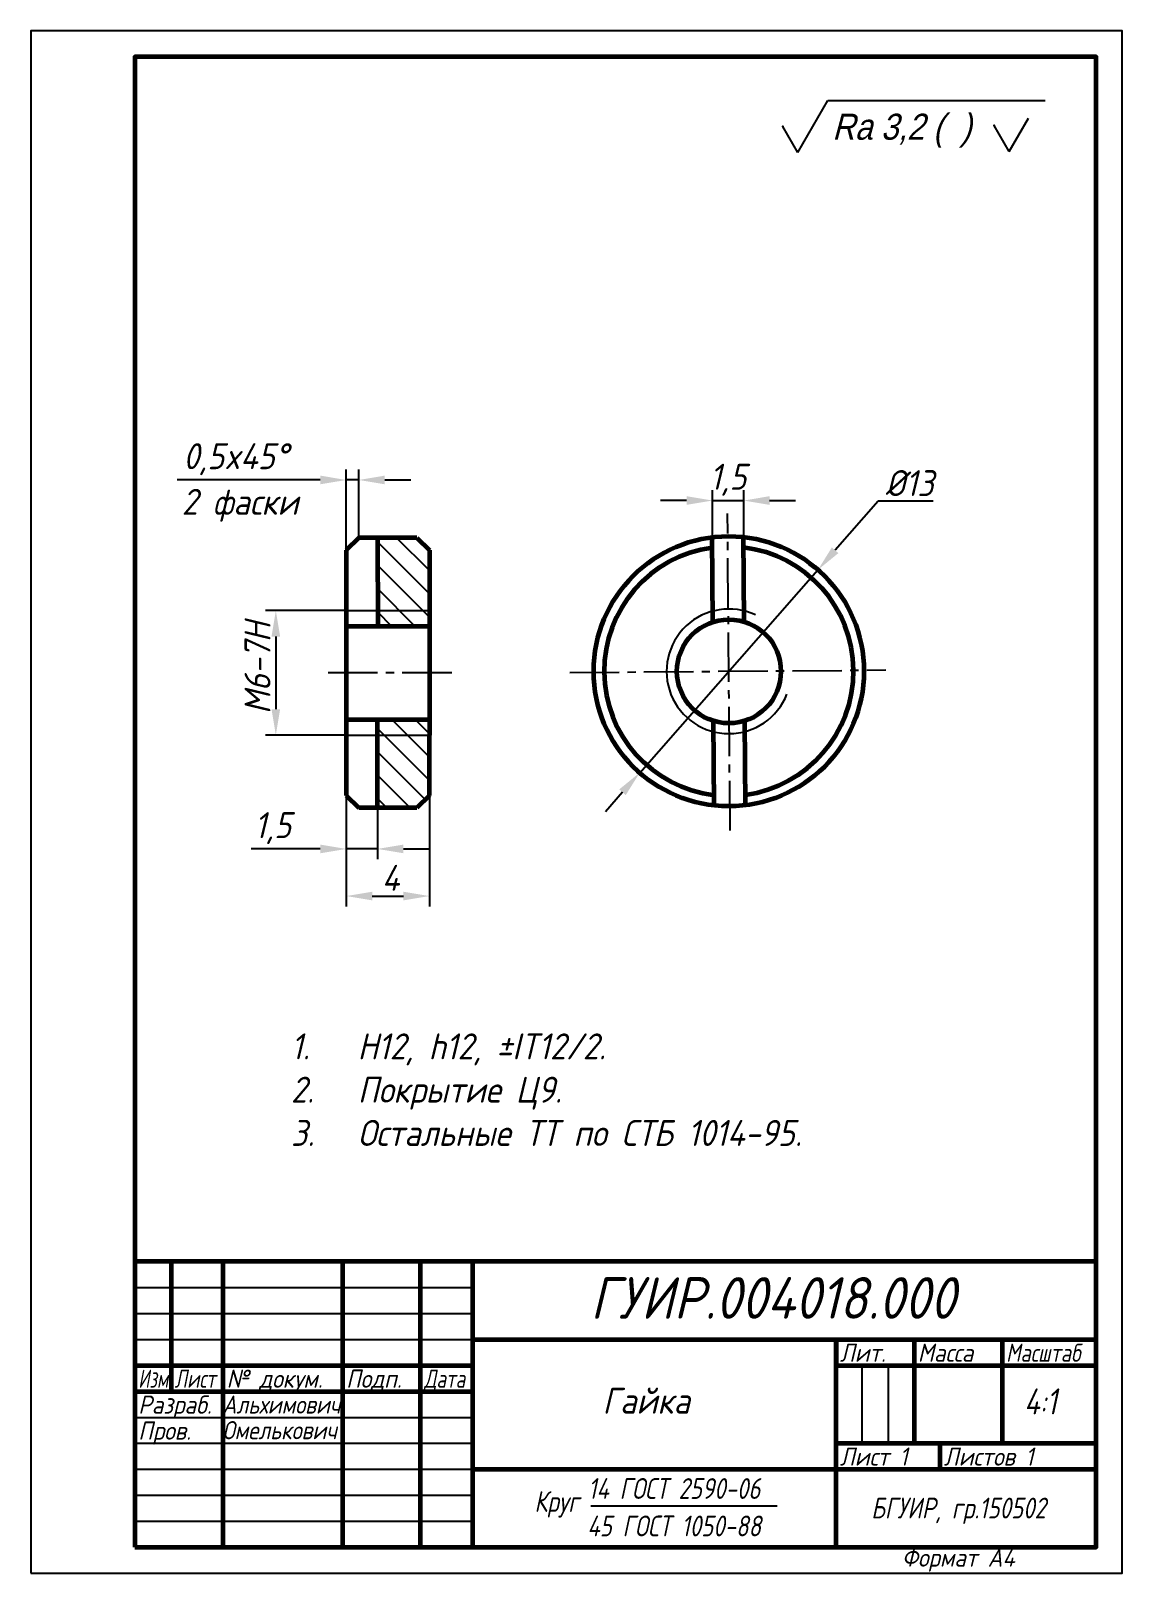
# Model space of a CAD drawing. Header units: millimetres. Extents: x 0 to 210, y 0 to 297.
import ezdxf

# ---------------------------------------------------------------- set-up
doc = ezdxf.new("R2010")
doc.units = ezdxf.units.MM
doc.header["$LTSCALE"] = 0.5
doc.linetypes.add('осевая2', pattern=[28.575, 19.05, -3.175, 3.175, -3.175])
doc.layers.get('0').update_dxf_attribs({"lineweight": 60})
doc.layers.get('Defpoints').update_dxf_attribs({"color": 5})
doc.layers.add('1-оси', color=1, linetype='осевая2')
doc.layers.add('3-размеры', color=6, linetype='Continuous')
doc.layers.add('4-текст', color=7, linetype='Continuous', true_color=0x00ad00)
doc.layers.add('Surface Texture', color=2, linetype='Continuous', lineweight=25)
doc.styles.get("Standard").update_dxf_attribs({"font": 'ISOCPEUI.TTF', "width": 0.9})
doc.styles.add('ЕСКД_wwcade', font='wwcade.shx', dxfattribs={"width": 0.9, "oblique": 15})
doc.dimstyles.new('Standart', dxfattribs={"dimtxt": 5, "dimasz": 5, "dimexe": 2, "dimexo": 0, "dimgap": 1, "dimtad": 1, "dimtoh": 1, "dimdec": 0, "dimtxsty": 'Standard', "dimcen": 2.5, "dimadec": 0, "dimazin": 0, "dimtfac": 1, "dimtdec": 0, "dimtmove": 0, "dimatfit": 3, "dimldrblk": 'DOTSMALL', "dimfxl": 1, "dimarcsym": 0})

# ---------------------------------------------------------------- blocks, each defined once
blk = doc.blocks.new('*D5')
at = {"layer": '3-размеры', "color": 0, "lineweight": -2, "transparency": 16777216}
for p, q in [((60.7, 149.77), (60.7, 128.39)), ((76.7, 149.77), (76.7, 128.39)), ((65.7, 130.39), (71.7, 130.39))]:
    blk.add_line(p, q, dxfattribs=at)
at = {"layer": '3-размеры', "color": 0, "transparency": 16777216}
for points in [[(65.7, 131.22), (65.7, 129.56), (60.7, 130.39)], [(71.7, 131.22), (71.7, 129.56), (76.7, 130.39)]]:
    blk.add_solid(points, dxfattribs=at)
at = {"layer": 'Defpoints', "color": 0, "transparency": 16777216}
for p in [(60.7, 149.77), (76.7, 149.77), (76.7, 130.39)]:
    blk.add_point(p, dxfattribs=at)
at = {"layer": '3-размеры', "color": 0, "transparency": 16777216, "insert": (69.23, 133.89), "char_height": 5, "width": 4.425, "attachment_point": 5}
blk.add_mtext('4', dxfattribs=at)
blk = doc.blocks.new('_DotSmall')
at = {"color": 0, "linetype": 'ByBlock', "const_width": 0.5}
blk.add_lwpolyline([(-0.0625, 0, 1), (0.0625, 0, 1)], format="xyb", close=True, dxfattribs=at)
blk = doc.blocks.new('*D6')
at = {"layer": '3-размеры', "color": 0, "lineweight": -2, "transparency": 16777216}
for p, q in [((131.17, 191.34), (131.17, 208.55)), ((137.17, 191.39), (137.17, 208.55)), ((126.17, 206.55), (121.17, 206.55)), ((131.17, 206.55), (137.17, 206.55)), ((142.17, 206.55), (147.17, 206.55))]:
    blk.add_line(p, q, dxfattribs=at)
at = {"layer": '3-размеры', "color": 0, "transparency": 16777216}
for points in [[(126.17, 207.39), (126.17, 205.72), (131.17, 206.55)], [(142.17, 207.39), (142.17, 205.72), (137.17, 206.55)]]:
    blk.add_solid(points, dxfattribs=at)
at = {"layer": 'Defpoints', "color": 0, "transparency": 16777216}
for p in [(137.17, 206.55), (131.17, 191.34), (137.17, 191.39)]:
    blk.add_point(p, dxfattribs=at)
at = {"layer": '3-размеры', "color": 0, "transparency": 16777216, "insert": (134.17, 210.55), "char_height": 5, "attachment_point": 5}
blk.add_mtext('1,5', dxfattribs=at)
blk = doc.blocks.new('*D7')
at = {"layer": '3-размеры', "color": 0, "lineweight": -2, "transparency": 16777216}
for p, q in [((60.7, 196.97), (60.7, 212.51)), ((63.1, 199.37), (63.1, 212.51)), ((55.7, 210.51), (28.13, 210.51)), ((63.1, 210.51), (60.7, 210.51)), ((68.1, 210.51), (73.1, 210.51))]:
    blk.add_line(p, q, dxfattribs=at)
at = {"layer": '3-размеры', "color": 0, "transparency": 16777216}
for points in [[(55.7, 211.35), (55.7, 209.68), (60.7, 210.51)], [(68.1, 211.35), (68.1, 209.68), (63.1, 210.51)]]:
    blk.add_solid(points, dxfattribs=at)
at = {"layer": 'Defpoints', "color": 0, "transparency": 16777216}
for p in [(63.1, 210.51), (63.1, 199.37), (60.7, 196.97)]:
    blk.add_point(p, dxfattribs=at)
at = {"layer": '3-размеры', "color": 0, "transparency": 16777216, "insert": (39.42, 214.51), "char_height": 5, "attachment_point": 5}
blk.add_mtext('0,5x45%%D', dxfattribs=at)
blk = doc.blocks.new('*D8')
at = {"layer": '3-размеры', "color": 0, "lineweight": -2, "transparency": 16777216}
for p, q in [((60.7, 149.77), (60.7, 137.46)), ((66.7, 147.37), (66.7, 137.46)), ((55.7, 139.46), (42.41, 139.46)), ((66.7, 139.46), (60.7, 139.46)), ((71.7, 139.46), (76.7, 139.46))]:
    blk.add_line(p, q, dxfattribs=at)
at = {"layer": '3-размеры', "color": 0, "transparency": 16777216}
for points in [[(55.7, 140.3), (55.7, 138.63), (60.7, 139.46)], [(71.7, 140.3), (71.7, 138.63), (66.7, 139.46)]]:
    blk.add_solid(points, dxfattribs=at)
at = {"layer": 'Defpoints', "color": 0, "transparency": 16777216}
for p in [(60.7, 149.77), (66.7, 147.37), (66.7, 139.46)]:
    blk.add_point(p, dxfattribs=at)
at = {"layer": '3-размеры', "color": 0, "transparency": 16777216, "insert": (46.56, 143.46), "char_height": 5, "attachment_point": 5}
blk.add_mtext('1,5', dxfattribs=at)
blk = doc.blocks.new('*D9')
at = {"layer": '3-размеры', "color": 0, "lineweight": -2, "transparency": 16777216}
for p, q in [((60.7, 185.37), (45.14, 185.37)), ((47.14, 180.37), (47.14, 166.37)), ((60.7, 161.37), (45.14, 161.37))]:
    blk.add_line(p, q, dxfattribs=at)
at = {"layer": '3-размеры', "color": 0, "transparency": 16777216}
for points in [[(46.31, 180.37), (47.97, 180.37), (47.14, 185.37)], [(46.31, 166.37), (47.97, 166.37), (47.14, 161.37)]]:
    blk.add_solid(points, dxfattribs=at)
at = {"layer": 'Defpoints', "color": 0, "transparency": 16777216}
for p in [(60.7, 185.37), (47.14, 161.37), (60.7, 161.37)]:
    blk.add_point(p, dxfattribs=at)
at = {"layer": '3-размеры', "color": 0, "transparency": 16777216, "insert": (43.61, 174.32), "char_height": 5, "attachment_point": 5, "rotation": 90}
blk.add_mtext('M6-7H', dxfattribs=at)
blk = doc.blocks.new('*D10')
at = {"layer": '3-размеры', "color": 0, "lineweight": -2, "transparency": 16777216}
for p, q in [((163.06, 206.41), (154.77, 196.97)), ((173.64, 206.41), (163.06, 206.41)), ((117.16, 154.14), (151.47, 193.21)), ((113.86, 150.38), (110.56, 146.63))]:
    blk.add_line(p, q, dxfattribs=at)
at = {"layer": '3-размеры', "color": 0, "transparency": 16777216}
for points in [[(154.14, 197.52), (155.39, 196.42), (151.47, 193.21)], [(113.23, 150.93), (114.48, 149.83), (117.16, 154.14)]]:
    blk.add_solid(points, dxfattribs=at)
at = {"layer": 'Defpoints', "color": 0, "transparency": 16777216}
for p in [(151.47, 193.21), (117.16, 154.14)]:
    blk.add_point(p, dxfattribs=at)
at = {"layer": '3-размеры', "color": 0, "transparency": 16777216, "insert": (169.08, 209.91), "char_height": 5, "attachment_point": 5}
blk.add_mtext('%%C13', dxfattribs=at)

msp = doc.modelspace()

# ---------------------------------------------------------------- hatches: boundary and pattern name
at = {"lineweight": -3}
h = msp.add_hatch(dxfattribs=at)
h.set_pattern_fill('ANSI31', angle=-90, style=0)
h.set_pattern_definition([(315, (-311.272, 697.769), (2.245064, 2.245064), [])])
h.paths.add_polyline_path([(76.68, 182.37), (76.7, 196.97), (74.3, 199.37), (66.7, 199.37), (66.68, 182.37)])
h.paths.add_polyline_path([(74.3, 147.37), (76.7, 149.77), (76.42, 164.37), (66.42, 164.37), (66.7, 147.37)])

# ---------------------------------------------------------------- linework, layer by layer
at = {"color": 7, "lineweight": 60}
for p, q in [((63.1, 199.37), (60.7, 196.97)), ((74.3, 199.37), (63.1, 199.37)), ((66.7, 199.37), (66.76, 182.37)), ((74.3, 199.37), (76.7, 196.97)), ((131.24, 183.18), (131.11, 199.49)), ((137.24, 183.23), (137.11, 199.54)), ((60.7, 196.97), (60.7, 161.37)), ((76.7, 196.97), (76.7, 161.37)), ((76.7, 188.37), (76.7, 188.37)), ((60.7, 182.37), (76.7, 182.37)), ((60.7, 164.37), (76.7, 164.37)), ((66.7, 147.37), (66.69, 164.37)), ((131.52, 147.84), (131.39, 164.11)), ((137.52, 147.89), (137.39, 164.15)), ((60.7, 161.37), (60.7, 149.77)), ((76.7, 149.77), (76.7, 161.37)), ((76.7, 158.37), (76.7, 158.37)), ((60.7, 149.77), (63.1, 147.37)), ((76.7, 149.77), (74.3, 147.37)), ((74.3, 147.37), (63.1, 147.37))]:
    msp.add_line(p, q, dxfattribs=at)
at = {"color": 7, "lineweight": 25}
for p, q in [((60.7, 185.37), (76.7, 185.37)), ((60.7, 161.37), (76.7, 161.37))]:
    msp.add_line(p, q, dxfattribs=at)
at = {"lineweight": 60}
for p, q in [((205, 60), (20, 60)), ((27, 60), (27, 35)), ((37, 5), (37, 60)), ((60, 60), (60, 5)), ((75, 5), (75, 60)), ((85, 60), (85, 5)), ((85, 45), (205, 45)), ((155, 5), (155, 45)), ((170, 45), (170, 25)), ((187, 25), (187, 45)), ((20, 40), (85, 40)), ((155, 40), (205, 40)), ((20, 35), (85, 35)), ((155, 25), (205, 25)), ((175, 20), (175, 25)), ((85, 20), (205, 20))]:
    msp.add_line(p, q, dxfattribs=at)
at = {"lineweight": -3}
for p, q in [((20, 55), (85, 55)), ((20, 50), (85, 50)), ((20, 45), (85, 45)), ((160, 25), (160, 40)), ((165, 40), (165, 25)), ((20, 30), (85, 30)), ((20, 25), (85, 25)), ((20, 20), (85, 20)), ((20, 15), (85, 15)), ((20, 10), (85, 10))]:
    msp.add_line(p, q, dxfattribs=at)
msp.add_line((155, 45), (155, 40))
at = {"lineweight": 60}
msp.add_lwpolyline([(20, 5), (205, 5), (205, 292), (20, 292)], close=True, dxfattribs=at)
at = {"color": 7, "lineweight": 60}
msp.add_circle((134.31, 173.68), 26, dxfattribs=at)
msp.add_circle((134.33, 173.66), 10)
for start, end in [(97.6326, 263.2711), (277.6326, 83.2711)]:
    msp.add_arc((134.31, 173.68), 24, start, end)
at = {"color": 7, "lineweight": 25}
msp.add_arc((134.33, 173.66), 12, 64.7355, 338.6528, dxfattribs=at)
at = {"layer": '1-оси', "linetype": 'осевая2', "lineweight": -3}
for p, q in [((134.55, 143.04), (134.07, 204.05)), ((81, 173.37), (57, 173.37)), ((103.7, 173.44), (164.51, 173.92))]:
    msp.add_line(p, q, dxfattribs=at)
at = {"layer": '4-текст'}
msp.add_line((107.74, 12.97), (143.61, 12.97), dxfattribs=at)
at = {"layer": 'Defpoints'}
msp.add_lwpolyline([(0, 0), (210, 0), (210, 297), (0, 297)], close=True, dxfattribs=at)
at = {"layer": 'Surface Texture', "lineweight": 25}
for p, q in [((147.57, 273.6), (153.34, 283.6)), ((153.34, 283.6), (195.16, 283.6)), ((188.24, 273.75), (191.95, 280.18)), ((147.57, 273.6), (144.68, 278.6)), ((188.24, 273.75), (185.35, 278.75))]:
    msp.add_line(p, q, dxfattribs=at)
for p in [(144.68, 278.6), (185.35, 278.75)]:
    msp.add_point(p, dxfattribs=at)

# ---------------------------------------------------------------- texts
at = {"lineweight": -3, "width": 0.9}
msp.add_text('Формат А4', height=3.5, dxfattribs=at).set_placement((167.6, 1.25))
at = {"layer": '3-размеры', "insert": (29.04, 208.8), "char_height": 5, "attachment_point": 1}
msp.add_mtext_dynamic_manual_height_columns('2 фаски', width=30.0976, gutter_width=25, heights=[0], dxfattribs=at)
at = {"layer": '4-текст', "lineweight": -3}
for s, height, width, p in [('ГУИР.004018.000', 8, 0.9, (107.67, 49)), ('Лит.', 3.5, 0.9, (155.67, 40.7)), ('Масса', 3.5, 0.9, (170.67, 40.7)), ('Масштаб', 3.5, 0.8, (187.67, 40.7)), ('Изм.', 3.5, 0.7, (20.67, 35.7)), ('Лист', 3.5, 0.75, (27.67, 35.7)), ('№ докум.', 3.5, 0.9, (37.67, 35.7)), ('Подп.', 3.5, 0.9, (60.67, 35.7)), ('Дата', 3.5, 0.75, (75.67, 35.7)), ('Гайка', 5, 0.9, (110, 30.71)), ('Разраб.', 3.5, 0.9, (20.67, 30.7)), ('Альхимович', 3.5, 0.85, (36.87, 30.72)), ('4:1', 5, 0.8, (191.14, 30.57)), ('Пров.', 3.5, 0.9, (20.67, 25.7)), ('Омелькович', 3.5, 0.85, (36.88, 25.78)), ('Лист 1', 3.5, 0.9, (155.67, 20.7)), ('Листов 1', 3.5, 0.9, (175.67, 20.7)), ('14 ГОСТ 2590-06', 4, 0.8, (107.24, 14.3)), ('Круг', 4, 0.8, (96.9, 11.8)), ('БГУИР, гр.150502', 4, 0.8, (161.71, 10.54)), ('45 ГОСТ 1050-88 ', 4, 0.8, (107.07, 7.09))]:
    msp.add_text(s, height=height, dxfattribs=dict(at, width=width)).set_placement(p)
at = {"layer": '4-текст', "insert": (50.05, 103.94), "char_height": 5, "attachment_point": 1}
msp.add_mtext_dynamic_manual_height_columns('\\pxi-1,l1,t2;1.^I H12, h12, %%PIT12/2.\\P2.^I Покрытие Ц9.\\P3.^I Остальные ТТ по СТБ 1014-95.', width=103, gutter_width=25, heights=[0], dxfattribs=at)
at = {"layer": 'Surface Texture', "lineweight": 35, "insert": (154.21, 281.04), "char_height": 5, "attachment_point": 1, "style": 'ЕСКД_wwcade'}
msp.add_mtext_dynamic_manual_height_columns('Ra 3,2 (  )', width=42.1612, gutter_width=17.5, heights=[10.91], dxfattribs=at)

# ---------------------------------------------------------------- dimensions: what is measured, and where the dimension line sits
at = {"layer": '3-размеры'}
for base, p1, p2, text, picture, middle in [((63.1, 210.51), (60.7, 196.97), (63.1, 199.37), '0,5x45%%D', '*D7', (39.42, 210.51)), ((137.17, 206.55), (131.17, 191.34), (137.17, 191.39), '1,5', '*D6', (134.17, 206.55)), ((66.7, 139.46), (60.7, 149.77), (66.7, 147.37), '1,5', '*D8', (46.56, 139.46)), ((76.7, 130.39), (60.7, 149.77), (76.7, 149.77), '4', '*D5', (69.23, 130.39))]:
    dim = msp.add_linear_dim(base=base, p1=p1, p2=p2, text=text, dimstyle='Standart', dxfattribs=at)
    dim.commit()
    dim.dimension.update_dxf_attribs({"geometry": picture, "text_midpoint": middle, "dimtype": 160})
dim = msp.add_diameter_dim_2p(p1=(117.16, 154.14), p2=(151.47, 193.21), text='%%C13', dimstyle='Standart', dxfattribs=at)
dim.commit()
dim.dimension.update_dxf_attribs({"geometry": '*D10', "text_midpoint": (169.08, 206.41), "dimtype": 163})
dim = msp.add_linear_dim(base=(47.14, 161.37), p1=(60.7, 185.37), p2=(60.7, 161.37), angle=90, text='M6-7H', dimstyle='Standart', dxfattribs=at)
dim.commit()
dim.dimension.update_dxf_attribs({"geometry": '*D9', "text_midpoint": (47.14, 174.32), "dimtype": 160})

doc.saveas('drawing.dxf')
